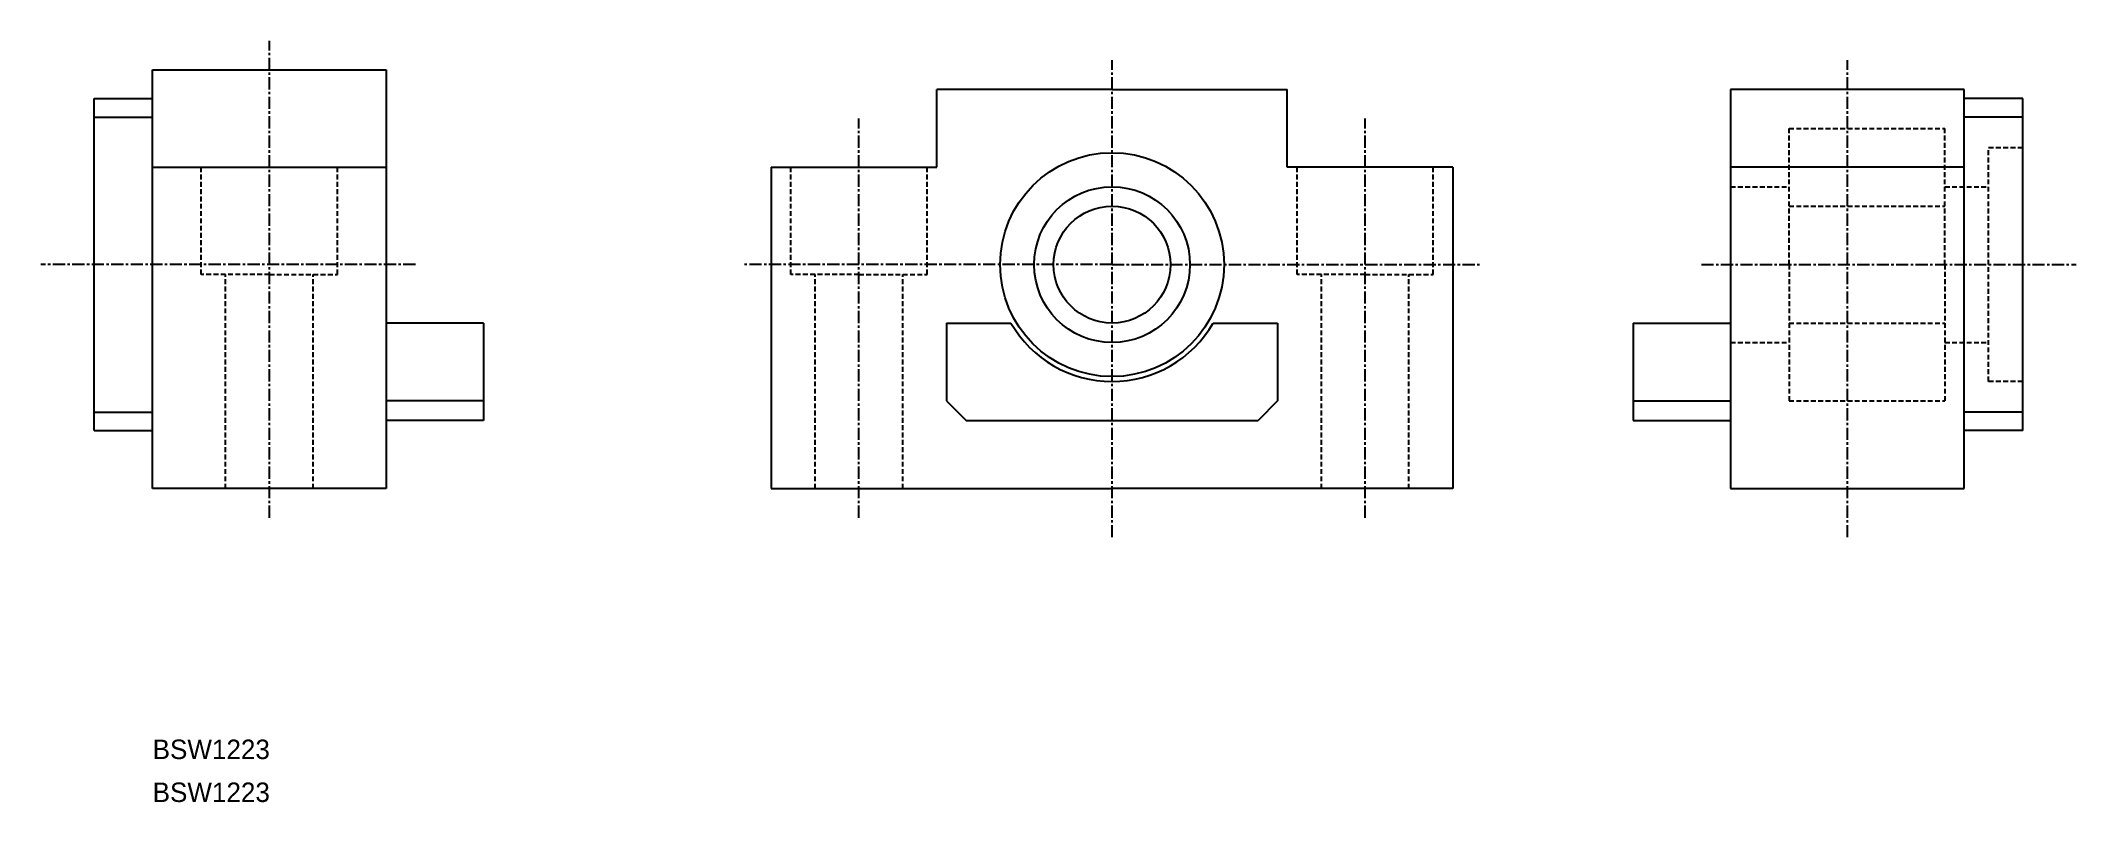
# Model space of a CAD drawing. Extents: x -14 to 195, y 44 to 122.
import ezdxf

# ---------------------------------------------------------------- set-up
doc = ezdxf.new("R2010")
doc.units = 0
doc.linetypes.add('CENTER', pattern=[2, 1.25, -0.25, 0.25, -0.25])
doc.linetypes.add('DASHED', pattern=[0.75, 0.5, -0.25])
doc.layers.get('0').update_dxf_attribs({"linetype": 'CONTINUOUS'})
doc.layers.add('CENTER', color=1, linetype='CENTER')

msp = doc.modelspace()

# ---------------------------------------------------------------- linework, layer by layer
at = {"color": 7, "linetype": 'CONTINUOUS'}
for p, q in [((-2.39, 119.48), (21.61, 119.48)), ((-2.39, 118.53), (-2.39, 119.48)), ((21.61, 119.48), (21.61, 76.48)), ((-2.39, 84.43), (-2.39, 118.53)), ((78.16, 109.48), (78.16, 117.48)), ((96.16, 117.48), (78.16, 117.48)), ((96.16, 117.48), (114.16, 117.48)), ((114.16, 109.48), (114.16, 117.48)), ((159.7, 117.48), (159.7, 76.48)), ((183.7, 117.48), (159.7, 117.48)), ((183.7, 84.43), (183.7, 117.48)), ((-8.39, 82.43), (-8.39, 116.53)), ((-8.39, 116.53), (-2.39, 116.53)), ((189.7, 116.53), (183.7, 116.53)), ((189.7, 82.43), (189.7, 116.53)), ((-8.39, 114.63), (-2.39, 114.63)), ((189.7, 114.63), (183.7, 114.63)), ((-2.39, 109.48), (21.61, 109.48)), ((61.16, 109.48), (61.16, 76.48)), ((61.16, 109.48), (78.16, 109.48)), ((131.16, 109.48), (114.16, 109.48)), ((131.16, 109.48), (131.16, 76.48)), ((183.7, 109.48), (159.7, 109.48)), ((31.61, 93.48), (21.61, 93.48)), ((21.61, 93.48), (21.61, 83.48)), ((31.61, 93.48), (31.61, 83.48)), ((79.16, 93.48), (85.77, 93.48)), ((79.16, 93.48), (79.16, 85.48)), ((106.55, 93.48), (113.16, 93.48)), ((113.16, 93.48), (113.16, 85.48)), ((149.7, 93.48), (149.7, 83.48)), ((149.7, 93.48), (159.7, 93.48)), ((159.7, 93.48), (159.7, 83.48)), ((-8.39, 84.33), (-2.39, 84.33)), ((-2.39, 76.48), (-2.39, 84.43)), ((31.61, 85.48), (21.61, 85.48)), ((79.16, 85.48), (81.16, 83.48)), ((113.16, 85.48), (111.16, 83.48)), ((149.7, 85.48), (159.7, 85.48)), ((183.7, 76.48), (183.7, 84.43)), ((189.7, 84.33), (183.7, 84.33)), ((-8.39, 82.43), (-2.39, 82.43)), ((31.61, 83.48), (21.61, 83.48)), ((81.16, 83.48), (111.16, 83.48)), ((149.7, 83.48), (159.7, 83.48)), ((189.7, 82.43), (183.7, 82.43)), ((21.61, 76.48), (-2.39, 76.48)), ((61.16, 76.48), (96.16, 76.48)), ((131.16, 76.48), (96.16, 76.48)), ((159.7, 76.48), (183.7, 76.48))]:
    msp.add_line(p, q, dxfattribs=at)
at = {"color": 3, "linetype": 'DASHED'}
for p, q in [((165.7, 99.48), (165.7, 113.48)), ((165.7, 113.48), (181.7, 113.48)), ((181.7, 99.48), (181.7, 113.48)), ((189.7, 111.48), (186.2, 111.48)), ((186.2, 87.48), (186.2, 111.48)), ((2.61, 98.48), (2.61, 109.48)), ((16.61, 98.48), (16.61, 109.48)), ((63.16, 98.48), (63.16, 109.48)), ((77.16, 98.48), (77.16, 109.48)), ((115.16, 98.48), (115.16, 109.48)), ((129.16, 98.48), (129.16, 109.48)), ((159.7, 107.48), (165.7, 107.48)), ((181.7, 107.48), (186.2, 107.48)), ((165.7, 105.48), (181.7, 105.48)), ((9.61, 98.48), (2.61, 98.48)), ((5.11, 76.48), (5.11, 98.48)), ((9.61, 98.48), (16.61, 98.48)), ((14.11, 76.48), (14.11, 98.48)), ((70.16, 98.48), (63.16, 98.48)), ((65.66, 76.48), (65.66, 98.48)), ((70.16, 98.48), (77.16, 98.48)), ((74.66, 76.48), (74.66, 98.48)), ((122.16, 98.48), (115.16, 98.48)), ((117.66, 76.48), (117.66, 98.48)), ((122.16, 98.48), (129.16, 98.48)), ((126.66, 76.48), (126.66, 98.48)), ((165.7, 99.48), (165.7, 85.48)), ((181.7, 99.48), (181.7, 85.48)), ((165.7, 93.48), (181.7, 93.48)), ((159.7, 91.48), (165.7, 91.48)), ((181.7, 91.48), (186.2, 91.48)), ((189.7, 87.48), (186.2, 87.48)), ((165.7, 85.48), (181.7, 85.48))]:
    msp.add_line(p, q, dxfattribs=at)
at = {"color": 7, "linetype": 'CONTINUOUS'}
for radius in [11.5, 8, 6]:
    msp.add_circle((96.16, 99.48), radius, dxfattribs=at)
msp.add_arc((96.16, 99.48), 12, 210, 330, dxfattribs=at)
at = {"layer": 'CENTER', "color": 1, "linetype": 'CENTER'}
for p, q in [((9.61, 73.48), (9.61, 122.48)), ((96.16, 71.48), (96.16, 120.48)), ((171.7, 71.48), (171.7, 120.48)), ((70.16, 73.48), (70.16, 114.48)), ((122.16, 73.48), (122.16, 114.48)), ((24.61, 99.48), (-13.89, 99.48)), ((96.16, 99.48), (58.16, 99.48)), ((96.16, 99.48), (134.16, 99.48)), ((156.7, 99.48), (195.2, 99.48))]:
    msp.add_line(p, q, dxfattribs=at)

# ---------------------------------------------------------------- texts
at = {"color": 7, "linetype": 'CONTINUOUS'}
for p in [(-2.39, 48.69), (-2.39, 44.28)]:
    msp.add_text('BSW1223', height=2, dxfattribs=at).set_placement(p)

doc.saveas('drawing.dxf')
